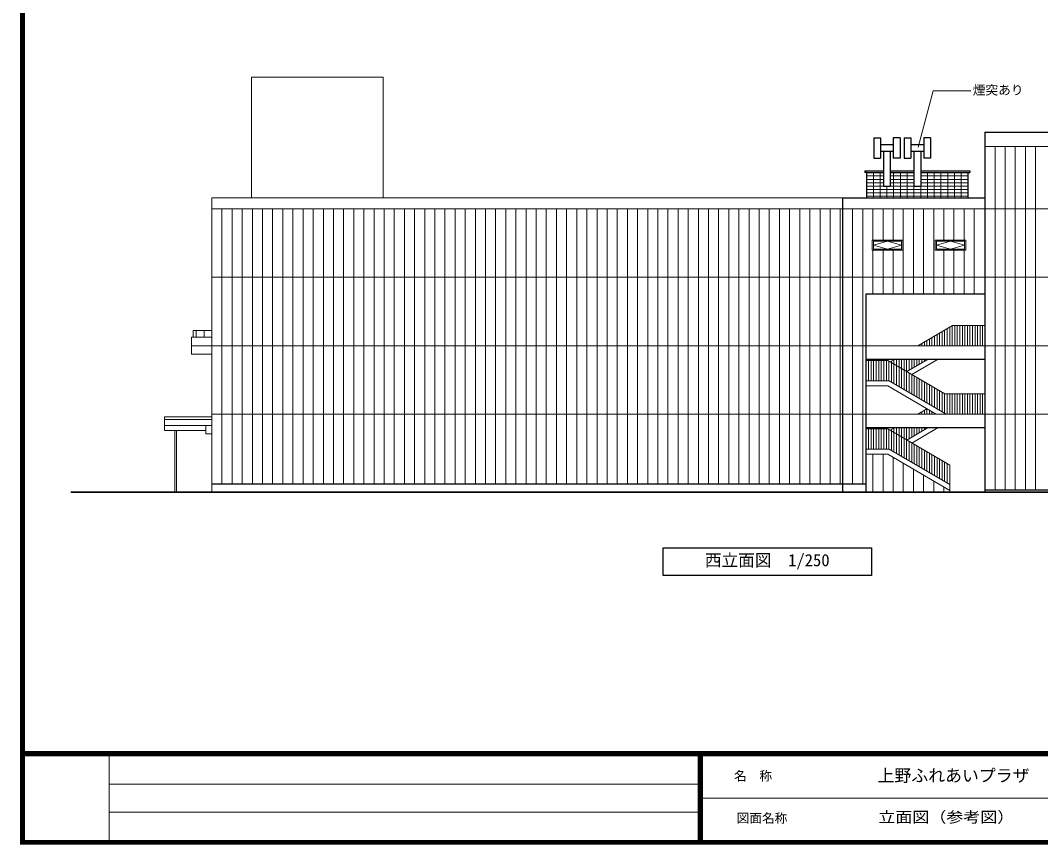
# Model space of a CAD drawing. Units: millimetres at full size, sheet at 1:250; details may follow other scales. Extents: x -229651 to 230101, y -162607 to 48650.
# Drawn here: x -229651 to -169262, y -48957 to -154 of the extents above; entities that cross this region are included whole.
import ezdxf
from ezdxf.enums import TextEntityAlignment as Align

# ---------------------------------------------------------------- set-up
doc = ezdxf.new("R2010")
doc.units = ezdxf.units.MM
doc.header["$LTSCALE"] = 250
for name, color, linetype, lineweight in [('1-0', 7, 'Continuous', 25), ('1-1', 4, 'Continuous', 18), ('A-0', 5, 'Continuous', 9), ('E-0', 4, 'Continuous', 18), ('E-1', 5, 'Continuous', 9), ('E-D', 4, 'Continuous', 25)]:
    doc.layers.add(name, color=color, linetype=linetype, lineweight=lineweight)
doc.layers.add('F-0', color=7, linetype='Continuous')
doc.styles.add('ＭＳ ゴシック', font='')
doc.styles.get('ＭＳ ゴシック').set_extended_font_data('MS Gothic')

msp = doc.modelspace()

# ---------------------------------------------------------------- linework, layer by layer
at = {"layer": '1-0', "color": 4, "lineweight": 18}
for p, q in [((-219420, -18515.7), (-218319.3, -18515.7)), ((-219420, -18515.7), (-219420, -18915.7)), ((-219253.5, -18524.2), (-219253.5, -18915.7)), ((-218777.4, -18515.7), (-218777.4, -18915.7)), ((-176528.4, -19415.7), (-174485.4, -18215.7)), ((-175243, -19415.7), (-175243, -18660.7)), ((-175093, -19415.7), (-175093, -18572.6)), ((-174943, -19415.7), (-174943, -18484.5)), ((-174793, -19415.7), (-174793, -18396.4)), ((-174643, -19415.7), (-174643, -18308.3)), ((-174493, -19415.7), (-174493, -18215.7)), ((-174485.4, -18215.7), (-172559.3, -18215.7)), ((-174343, -19415.7), (-174343, -18215.7)), ((-174193, -19415.7), (-174193, -18215.7)), ((-174043, -19415.7), (-174043, -18215.7)), ((-173893, -19415.7), (-173893, -18215.7)), ((-173743, -19415.7), (-173743, -18215.7)), ((-173593, -19415.7), (-173593, -18215.7)), ((-173443, -19415.7), (-173443, -18215.7)), ((-173293, -19415.7), (-173293, -18215.7)), ((-173143, -19415.7), (-173143, -18215.7)), ((-172993, -19415.7), (-172993, -18215.7)), ((-172843, -19415.7), (-172843, -18215.7)), ((-172693, -19415.7), (-172693, -18215.7)), ((-219519.3, -18915.7), (-219519.3, -19915.7)), ((-219519.3, -18915.7), (-218319.3, -18915.7)), ((-176293, -19415.7), (-176293, -19277.5)), ((-176143, -19415.7), (-176143, -19189.3)), ((-175993, -19415.7), (-175993, -19101.2)), ((-175843, -19415.7), (-175843, -19013.1)), ((-175693, -19415.7), (-175693, -18925)), ((-175543, -19415.7), (-175543, -18836.9)), ((-175393, -19415.7), (-175393, -18748.8)), ((-219519.3, -19915.7), (-218319.3, -19915.7)), ((-176443, -19415.7), (-176443, -19365.6)), ((-179593, -20292.5), (-178303.4, -20292.5)), ((-179443, -21492.5), (-179443, -20292.5)), ((-179293, -21492.5), (-179293, -20292.5)), ((-179143, -21492.5), (-179143, -20292.5)), ((-178993, -21492.5), (-178993, -20292.5)), ((-178843, -21492.5), (-178843, -20292.5)), ((-178693, -21492.5), (-178693, -20292.5)), ((-178543, -21492.5), (-178543, -20292.5)), ((-178393, -21492.5), (-178393, -20292.5)), ((-178243, -21492.5), (-178243, -20327.8)), ((-178161.8, -20375.2), (-177890.4, -20215.7)), ((-178093, -20415.4), (-178093, -20334.7)), ((-178093, -21573.5), (-178093, -20415.4)), ((-177943, -20503.1), (-177943, -20246.6)), ((-177943, -21661.1), (-177943, -20503.1)), ((-177793, -20590.7), (-177793, -20215.7)), ((-177643, -20678.3), (-177643, -20215.7)), ((-177493, -20765.9), (-177493, -20215.7)), ((-177343, -20853.5), (-177343, -20215.7)), ((-177193, -20941.1), (-177193, -20215.7)), ((-177171.9, -20953.4), (-175915.9, -20215.7)), ((-177043, -20877.7), (-177043, -20215.7)), ((-176893, -20789.6), (-176893, -20215.7)), ((-176874.9, -21126.9), (-175323.6, -20215.7)), ((-176743, -20701.5), (-176743, -20215.7)), ((-176593, -20613.4), (-176593, -20215.7)), ((-176443, -20525.3), (-176443, -20215.7)), ((-176293, -20437.2), (-176293, -20215.7)), ((-176143, -20349.1), (-176143, -20215.7)), ((-175993, -20261), (-175993, -20215.7)), ((-177793, -21748.8), (-177793, -20590.7)), ((-177643, -21836.4), (-177643, -20678.3)), ((-177493, -21924), (-177493, -20765.9)), ((-177343, -22011.6), (-177343, -20853.5)), ((-177193, -22099.2), (-177193, -20941.1)), ((-177043, -22186.8), (-177043, -21028.7)), ((-176893, -22274.4), (-176893, -21116.4)), ((-179593, -21492.5), (-178231.7, -21492.5)), ((-178231.7, -21492.5), (-174853.4, -23465.7)), ((-176743, -22362.1), (-176743, -21204)), ((-176593, -22449.7), (-176593, -21291.6)), ((-176443, -22537.3), (-176443, -21379.2)), ((-176293, -22624.9), (-176293, -21466.8)), ((-176143, -22712.5), (-176143, -21554.4)), ((-175993, -22800.1), (-175993, -21642)), ((-175843, -22887.7), (-175843, -21729.7)), ((-179593, -21792.5), (-178312.9, -21792.5)), ((-178312.9, -21792.5), (-175448.2, -23465.7)), ((-175693, -22975.4), (-175693, -21817.3)), ((-175543, -23063), (-175543, -21904.9)), ((-175393, -23150.6), (-175393, -21992.5)), ((-175243, -23238.2), (-175243, -22080.1)), ((-175093, -23325.8), (-175093, -22167.7)), ((-174943, -23413.4), (-174943, -22265.7)), ((-174793, -23465.7), (-174793, -22265.7)), ((-174643, -23465.7), (-174643, -22265.7)), ((-174493, -23465.7), (-174493, -22265.7)), ((-174343, -23465.7), (-174343, -22265.7)), ((-174193, -23465.7), (-174193, -22265.7)), ((-174043, -23465.7), (-174043, -22265.7)), ((-173893, -23465.7), (-173893, -22265.7)), ((-173743, -23465.7), (-173743, -22265.7)), ((-173593, -23465.7), (-173593, -22265.7)), ((-173443, -23465.7), (-173443, -22265.7)), ((-173293, -23465.7), (-173293, -22265.7)), ((-173143, -23465.7), (-173143, -22265.7)), ((-172993, -23465.7), (-172993, -22265.7)), ((-172843, -23465.7), (-172843, -22265.7)), ((-172693, -23465.7), (-172693, -22265.7)), ((-176528.4, -23465.7), (-175989.8, -23149.4)), ((-176443, -23465.7), (-176443, -23415.6)), ((-176293, -23465.7), (-176293, -23327.5)), ((-176143, -23465.7), (-176143, -23239.3)), ((-175993, -23465.7), (-175993, -23151.2)), ((-175843, -23465.7), (-175843, -23235.2)), ((-175693, -23465.7), (-175693, -23322.8)), ((-175543, -23465.7), (-175543, -23410.4)), ((-221119.3, -23619.2), (-218319.3, -23619.2)), ((-221119.3, -23795.2), (-218319.3, -23795.2)), ((-221119.3, -24139.3), (-218319.3, -24139.3)), ((-218678.7, -24139.3), (-218678.7, -24643.3)), ((-220518.8, -24435.3), (-220518.8, -28094.7)), ((-220418.8, -24435.3), (-220418.8, -28094.7)), ((-218678.7, -24643.3), (-218319.3, -24643.3)), ((-179593, -24342.5), (-178303.4, -24342.5)), ((-179443, -25542.5), (-179443, -24342.5)), ((-179293, -25542.5), (-179293, -24342.5)), ((-179143, -25542.5), (-179143, -24342.5)), ((-178993, -25542.5), (-178993, -24342.5)), ((-178843, -25542.5), (-178843, -24342.5)), ((-178693, -25542.5), (-178693, -24342.5)), ((-178543, -25542.5), (-178543, -24342.5)), ((-178393, -25542.5), (-178393, -24342.5)), ((-178303.4, -24342.5), (-174643, -26480.6)), ((-178243, -25542.5), (-178243, -24377.8)), ((-178161.8, -24425.2), (-177890.4, -24265.7)), ((-178093, -24465.4), (-178093, -24384.7)), ((-178093, -25623.5), (-178093, -24465.4)), ((-177943, -24553.1), (-177943, -24296.6)), ((-177943, -25711.1), (-177943, -24553.1)), ((-177793, -24640.7), (-177793, -24265.7)), ((-177793, -25798.8), (-177793, -24640.7)), ((-177643, -24728.3), (-177643, -24265.7)), ((-177643, -25886.4), (-177643, -24728.3)), ((-177493, -24815.9), (-177493, -24265.7)), ((-177343, -24903.5), (-177343, -24265.7)), ((-177193, -24991.1), (-177193, -24265.7)), ((-177171.9, -25003.4), (-175915.9, -24265.7)), ((-177043, -24927.7), (-177043, -24265.7)), ((-176893, -24839.6), (-176893, -24265.7)), ((-176884.4, -25182.5), (-175323.6, -24265.7)), ((-176743, -24751.5), (-176743, -24265.7)), ((-176593, -24663.4), (-176593, -24265.7)), ((-176443, -24575.3), (-176443, -24265.7)), ((-176293, -24487.2), (-176293, -24265.7)), ((-176143, -24399.1), (-176143, -24265.7)), ((-175993, -24311), (-175993, -24265.7)), ((-177493, -25974), (-177493, -24815.9)), ((-177343, -26061.6), (-177343, -24903.5)), ((-177193, -26149.2), (-177193, -24991.1)), ((-177043, -26236.8), (-177043, -25078.7)), ((-176893, -26324.4), (-176893, -25166.4)), ((-176743, -26412.1), (-176743, -25254)), ((-176593, -26499.7), (-176593, -25341.6)), ((-179593, -25542.5), (-178231.7, -25542.5)), ((-179593, -25842.5), (-178312.9, -25842.5)), ((-178312.9, -25842.5), (-174643, -27986.1)), ((-178231.7, -25542.5), (-174643, -27638.7)), ((-176443, -26587.3), (-176443, -25429.2)), ((-176293, -26674.9), (-176293, -25516.8)), ((-176143, -26762.5), (-176143, -25604.4)), ((-175993, -26850.1), (-175993, -25692)), ((-175843, -26937.7), (-175843, -25779.7)), ((-175693, -27025.4), (-175693, -25867.3)), ((-175543, -27113), (-175543, -25954.9)), ((-175393, -27200.6), (-175393, -26042.5)), ((-175243, -27288.2), (-175243, -26130.1)), ((-175093, -27375.8), (-175093, -26217.7)), ((-174943, -27463.4), (-174943, -26315.7)), ((-174793, -27551), (-174793, -26393)), ((-174643, -28094.7), (-174643, -26480.6))]:
    msp.add_line(p, q, dxfattribs=at)
for points in [[(-178303.4, -20292.5), (-174925.2, -22265.7), (-172559.3, -22265.7)], [(-221119.3, -23619.2), (-221119.3, -24435.3), (-218678.7, -24435.3)]]:
    msp.add_lwpolyline(points, dxfattribs=at)
at = {"layer": '1-1', "color": 3, "lineweight": 35}
msp.add_line((-226667.9, -28094.7), (-159750, -28094.7), dxfattribs=at)
at = {"layer": 'A-0'}
for p, q in [((-229626.1, 48624.8), (-229626.1, -48932.3)), ((-229601.1, 48599.8), (-229601.1, -48907.3)), ((-229576.1, 48574.8), (-229576.1, -48882.3)), ((-229551, 48549.8), (-229551, -48857.3)), ((-229526, 48524.7), (-229526, -48832.2)), ((-229501, 48499.7), (-229501, -48807.2)), ((-229476, 48474.7), (-229476, -48782.2)), ((-229450.9, 48449.7), (-229450.9, -48757.1)), ((-229425.9, 48424.6), (-229425.9, -48732.1)), ((-229400.9, 48399.6), (-229400.9, -48707.1)), ((-229400.9, -43451.3), (-91249.1, -43451.3)), ((-229400.9, -43476.4), (-91249.1, -43476.4)), ((-229400.9, -43501.4), (-91249.1, -43501.4)), ((-229400.9, -43526.4), (-91249.1, -43526.4)), ((-229400.9, -43551.4), (-91249.1, -43551.4)), ((-229400.9, -43576.5), (-91249.1, -43576.5)), ((-229400.9, -43601.5), (-91249.1, -43601.5)), ((-229400.9, -43626.5), (-91249.1, -43626.5)), ((-229400.9, -43651.5), (-91249.1, -43651.5)), ((-229400.9, -43676.5), (-91249.1, -43676.5)), ((-229400.9, -43701.6), (-91249.1, -43701.6)), ((-224395.4, -43701.6), (-224395.4, -48707.1)), ((-189528.8, -43701.6), (-189528.8, -48707.1)), ((-189503.8, -43701.6), (-189503.8, -48707.1)), ((-189478.8, -43701.6), (-189478.8, -48707.1)), ((-189453.7, -43701.6), (-189453.7, -48707.1)), ((-189428.7, -43701.6), (-189428.7, -48707.1)), ((-189403.7, -43701.6), (-189403.7, -48707.1)), ((-189378.6, -43701.6), (-189378.6, -48707.1)), ((-189353.6, -43701.6), (-189353.6, -48707.1)), ((-189328.6, -43701.6), (-189328.6, -48707.1)), ((-189303.6, -43701.6), (-189303.6, -48707.1)), ((-189278.5, -43701.6), (-189278.5, -48707.1)), ((-224395.4, -45370.1), (-189528.8, -45370.1)), ((-189278.5, -46204.4), (-137676.9, -46204.4)), ((-224395.4, -47038.6), (-189528.8, -47038.6)), ((-229601.1, -48907.3), (-91048.9, -48907.3)), ((-229576.1, -48882.3), (-91073.9, -48882.3)), ((-229551, -48857.3), (-91098.9, -48857.3)), ((-229526, -48832.2), (-91124, -48832.2)), ((-229501, -48807.2), (-91149, -48807.2)), ((-229476, -48782.2), (-91174, -48782.2)), ((-229450.9, -48757.1), (-91199, -48757.1)), ((-229425.9, -48732.1), (-91224.1, -48732.1)), ((-229400.9, -48707.1), (-91249.1, -48707.1)), ((-229626.1, -48932.3), (-91023.9, -48932.3))]:
    msp.add_line(p, q, dxfattribs=at)
msp.add_lwpolyline([(-90998.8, 48649.9), (-229651.2, 48649.9), (-229651.2, -48957.4)], dxfattribs=at)
at = {"layer": 'E-0'}
for p, q in [((-208175.6, -10665.7), (-208175.6, -3522.8)), ((-176511.6, -7666.6), (-175616.1, -4324.7)), ((-175616.1, -4324.7), (-173392.1, -4324.7)), ((-218319.3, -10665.7), (-218319.3, -28094.7)), ((-218319.3, -10665.7), (-180989.3, -10665.7)), ((-179222.4, -13165.7), (-179222.4, -13765.7)), ((-175496.1, -13165.7), (-175496.1, -13765.7)), ((-179222.4, -13765.7), (-177422.4, -13765.7)), ((-175496.1, -13765.7), (-173696.1, -13765.7))]:
    msp.add_line(p, q, dxfattribs=at)
at = {"layer": 'E-0', "color": 7, "lineweight": 25}
for p, q in [((-179137.9, -7102.6), (-178737.9, -7102.6)), ((-178737.9, -7102.6), (-178737.9, -8302.6)), ((-177580.6, -7102.6), (-177980.6, -7102.6)), ((-177980.6, -7102.6), (-177980.6, -8302.6)), ((-177335.5, -7102.6), (-176935.5, -7102.6)), ((-176935.5, -7102.6), (-176935.5, -8302.6)), ((-175778.2, -7102.6), (-176178.2, -7102.6)), ((-176178.2, -7102.6), (-176178.2, -8302.6)), ((-172559.3, -6770.7), (-155253.9, -6770.7)), ((-172559.3, -6770.7), (-172559.3, -16348.9)), ((-178737.9, -7502.6), (-177980.6, -7502.6)), ((-176935.5, -7502.6), (-176178.2, -7502.6)), ((-178737.9, -7902.6), (-177980.6, -7902.6)), ((-178559.3, -7902.6), (-178559.3, -9968.9)), ((-178159.3, -7902.6), (-178159.3, -9968.9)), ((-176935.5, -7902.6), (-176178.2, -7902.6)), ((-176756.8, -7902.6), (-176756.8, -9968.9)), ((-176356.8, -7902.6), (-176356.8, -9968.9)), ((-179659.3, -9065.7), (-179659.3, -9165.7)), ((-179659.3, -9065.7), (-178559.3, -9065.7)), ((-179559.3, -9165.7), (-179659.3, -9165.7)), ((-179559.3, -9165.7), (-179559.3, -10665.7)), ((-179559.3, -9165.7), (-178559.3, -9165.7)), ((-178159.3, -9065.7), (-176756.8, -9065.7)), ((-178159.3, -9165.7), (-176756.8, -9165.7)), ((-176356.8, -9065.7), (-173459.3, -9065.7)), ((-176356.8, -9165.7), (-173459.3, -9165.7)), ((-173559.3, -9165.7), (-173559.3, -10665.7)), ((-173459.3, -9065.7), (-173459.3, -9165.7)), ((-178559.3, -9968.9), (-178159.3, -9968.9)), ((-176756.8, -9968.9), (-176356.8, -9968.9)), ((-180989.3, -10665.7), (-180989.3, -28094.7)), ((-180989.3, -10665.7), (-172559.3, -10665.7)), ((-179593, -16348.9), (-172559.3, -16348.9)), ((-179593, -28094.7), (-179593, -16348.9)), ((-172559.3, -16348.9), (-172559.3, -28094.7)), ((-179593, -20215.7), (-172559.3, -20215.7)), ((-179593, -24265.7), (-172559.3, -24265.7)), ((-218319.3, -27594.7), (-179593, -27594.7)), ((-172559.3, -27949.6), (-149199.3, -27949.6))]:
    msp.add_line(p, q, dxfattribs=at)
at = {"layer": 'E-0'}
for points in [[(-215975.6, -10665.7), (-215975.6, -3522.8), (-208175.6, -3522.8)], [(-179222.4, -13165.7), (-177422.4, -13165.7), (-177422.4, -13765.7)], [(-179152.4, -13235.7), (-179152.4, -13695.7), (-177492.4, -13695.7)], [(-179152.4, -13235.7), (-177492.4, -13235.7), (-177492.4, -13695.7)], [(-175496.1, -13165.7), (-173696.1, -13165.7), (-173696.1, -13765.7)], [(-175426.1, -13235.7), (-175426.1, -13695.7), (-173766.1, -13695.7)], [(-175426.1, -13235.7), (-173766.1, -13235.7), (-173766.1, -13695.7)]]:
    msp.add_lwpolyline(points, dxfattribs=at)
at = {"layer": 'E-0', "color": 7, "lineweight": 25}
for points in [[(-179137.9, -7102.6), (-179137.9, -8302.6), (-178737.9, -8302.6)], [(-177580.6, -7102.6), (-177580.6, -8302.6), (-177980.6, -8302.6)], [(-177335.5, -7102.6), (-177335.5, -8302.6), (-176935.5, -8302.6)], [(-175778.2, -7102.6), (-175778.2, -8302.6), (-176178.2, -8302.6)]]:
    msp.add_lwpolyline(points, dxfattribs=at)
at = {"layer": 'E-0'}
for points in [[(-178322.4, -13235.7), (-179152.4, -13465.7), (-178322.4, -13695.7), (-177492.4, -13465.7)], [(-174596.1, -13235.7), (-175426.1, -13465.7), (-174596.1, -13695.7), (-173766.1, -13465.7)]]:
    msp.add_lwpolyline(points, close=True, dxfattribs=at)
at = {"layer": 'E-1'}
for p, q in [((-172559.3, -7615.7), (-153136.3, -7615.7)), ((-171959.3, -7615.7), (-171959.3, -27949.6)), ((-171359.3, -7615.7), (-171359.3, -27949.6)), ((-170759.3, -7615.7), (-170759.3, -27949.6)), ((-170159.3, -7615.7), (-170159.3, -27949.6)), ((-169559.3, -7615.7), (-169559.3, -27949.6)), ((-179559.3, -9365.7), (-178559.3, -9365.7)), ((-179559.3, -9565.7), (-178559.3, -9565.7)), ((-179159.3, -9165.7), (-179159.3, -10665.7)), ((-178759.3, -9165.7), (-178759.3, -10665.7)), ((-178159.3, -9365.7), (-176756.8, -9365.7)), ((-178159.3, -9565.7), (-176756.8, -9565.7)), ((-177959.3, -9165.7), (-177959.3, -10665.7)), ((-177559.3, -9165.7), (-177559.3, -10665.7)), ((-177159.3, -9165.7), (-177159.3, -10665.7)), ((-176356.8, -9365.7), (-173559.3, -9365.7)), ((-176356.8, -9565.7), (-173559.3, -9565.7)), ((-175959.3, -9165.7), (-175959.3, -10665.7)), ((-175559.3, -9165.7), (-175559.3, -10665.7)), ((-175159.3, -9165.7), (-175159.3, -10665.7)), ((-174759.3, -9165.7), (-174759.3, -10665.7)), ((-174359.3, -9165.7), (-174359.3, -10665.7)), ((-173959.3, -9165.7), (-173959.3, -10665.7)), ((-179559.3, -9765.7), (-178559.3, -9765.7)), ((-179559.3, -9965.7), (-178559.3, -9965.7)), ((-179559.3, -10165.7), (-173559.3, -10165.7)), ((-178359.3, -9968.9), (-178359.3, -10665.7)), ((-178159.3, -9765.7), (-176756.8, -9765.7)), ((-178159.3, -9965.7), (-176756.8, -9965.7)), ((-176759.3, -9968.9), (-176759.3, -10665.7)), ((-176359.3, -9968.9), (-176359.3, -10665.7)), ((-176356.8, -9765.7), (-173559.3, -9765.7)), ((-176356.8, -9965.7), (-173559.3, -9965.7)), ((-179559.3, -10365.7), (-173559.3, -10365.7)), ((-179559.3, -10565.7), (-173559.3, -10565.7)), ((-218319.3, -11315.7), (-151452.9, -11315.7)), ((-217719.3, -11315.7), (-217719.3, -27594.7)), ((-217119.3, -11315.7), (-217119.3, -27594.7)), ((-216519.3, -11315.7), (-216519.3, -27594.7)), ((-215919.3, -11315.7), (-215919.3, -27594.7)), ((-215319.3, -11315.7), (-215319.3, -27594.7)), ((-214719.3, -11315.7), (-214719.3, -27594.7)), ((-214119.3, -11315.7), (-214119.3, -27594.7)), ((-213519.3, -11315.7), (-213519.3, -27594.7)), ((-212919.3, -11315.7), (-212919.3, -27594.7)), ((-212319.3, -11315.7), (-212319.3, -27594.7)), ((-211719.3, -11315.7), (-211719.3, -27594.7)), ((-211119.3, -11315.7), (-211119.3, -27594.7)), ((-210519.3, -11315.7), (-210519.3, -27594.7)), ((-209919.3, -11315.7), (-209919.3, -27594.7)), ((-209319.3, -11315.7), (-209319.3, -27594.7)), ((-208719.3, -11315.7), (-208719.3, -27594.7)), ((-208119.3, -11315.7), (-208119.3, -27594.7)), ((-207519.3, -11315.7), (-207519.3, -27594.7)), ((-206919.3, -11315.7), (-206919.3, -27594.7)), ((-206319.3, -11315.7), (-206319.3, -27594.7)), ((-205719.3, -11315.7), (-205719.3, -27594.7)), ((-205119.3, -11315.7), (-205119.3, -27594.7)), ((-204519.3, -11315.7), (-204519.3, -27594.7)), ((-203919.3, -11315.7), (-203919.3, -27594.7)), ((-203319.3, -11315.7), (-203319.3, -27594.7)), ((-202719.3, -11315.7), (-202719.3, -27594.7)), ((-202119.3, -11315.7), (-202119.3, -27594.7)), ((-201519.3, -11315.7), (-201519.3, -27594.7)), ((-200919.3, -11315.7), (-200919.3, -27594.7)), ((-200319.3, -11315.7), (-200319.3, -27594.7)), ((-199719.3, -11315.7), (-199719.3, -27594.7)), ((-199119.3, -11315.7), (-199119.3, -27594.7)), ((-198519.3, -11315.7), (-198519.3, -27594.7)), ((-197919.3, -11315.7), (-197919.3, -27594.7)), ((-197319.3, -11315.7), (-197319.3, -27594.7)), ((-196719.3, -11315.7), (-196719.3, -27594.7)), ((-196119.3, -11315.7), (-196119.3, -27594.7)), ((-195519.3, -11315.7), (-195519.3, -27594.7)), ((-194919.3, -11315.7), (-194919.3, -27594.7)), ((-194319.3, -11315.7), (-194319.3, -27594.7)), ((-193719.3, -11315.7), (-193719.3, -27594.7)), ((-193119.3, -11315.7), (-193119.3, -27594.7)), ((-192519.3, -11315.7), (-192519.3, -27594.7)), ((-191919.3, -11315.7), (-191919.3, -27594.7)), ((-191319.3, -11315.7), (-191319.3, -27594.7)), ((-190719.3, -11315.7), (-190719.3, -27594.7)), ((-190119.3, -11315.7), (-190119.3, -27594.7)), ((-189519.3, -11315.7), (-189519.3, -27594.7)), ((-188919.3, -11315.7), (-188919.3, -27594.7)), ((-188319.3, -11315.7), (-188319.3, -27594.7)), ((-187719.3, -11315.7), (-187719.3, -27594.7)), ((-187119.3, -11315.7), (-187119.3, -27594.7)), ((-186519.3, -11315.7), (-186519.3, -27594.7)), ((-185919.3, -11315.7), (-185919.3, -27594.7)), ((-185319.3, -11315.7), (-185319.3, -27594.7)), ((-184719.3, -11315.7), (-184719.3, -27594.7)), ((-184119.3, -11315.7), (-184119.3, -27594.7)), ((-183519.3, -11315.7), (-183519.3, -27594.7)), ((-182919.3, -11315.7), (-182919.3, -27594.7)), ((-182319.3, -11315.7), (-182319.3, -27594.7)), ((-181719.3, -11315.7), (-181719.3, -27594.7)), ((-181119.3, -11315.7), (-181119.3, -27594.7)), ((-180389.3, -11315.7), (-180389.3, -27594.7)), ((-179789.3, -11315.7), (-179789.3, -27594.7)), ((-179189.3, -11315.7), (-179189.3, -13165.7)), ((-178589.3, -11315.7), (-178589.3, -13165.7)), ((-177989.3, -11315.7), (-177989.3, -13165.7)), ((-177389.3, -11315.7), (-177389.3, -16348.9)), ((-176789.3, -11315.7), (-176789.3, -16348.9)), ((-176189.3, -11315.7), (-176189.3, -16348.9)), ((-175589.3, -11315.7), (-175589.3, -16348.9)), ((-174989.3, -11315.7), (-174989.3, -13165.7)), ((-174389.3, -11315.7), (-174389.3, -13165.7)), ((-173789.3, -11315.7), (-173789.3, -13165.7)), ((-173189.3, -11315.7), (-173189.3, -16348.9)), ((-179189.3, -13765.7), (-179189.3, -16348.9)), ((-178589.3, -13765.7), (-178589.3, -16348.9)), ((-177989.3, -13765.7), (-177989.3, -16348.9)), ((-174989.3, -13765.7), (-174989.3, -16348.9)), ((-174389.3, -13765.7), (-174389.3, -16348.9)), ((-173789.3, -13765.7), (-173789.3, -16348.9)), ((-218319.3, -15365.7), (-149199.3, -15365.7)), ((-219519.3, -19415.7), (-149199.3, -19415.7)), ((-218319.3, -23465.7), (-149199.3, -23465.7)), ((-179189.3, -25842.5), (-179189.3, -28094.7)), ((-178589.3, -25842.5), (-178589.3, -28094.7)), ((-177989.3, -26031.5), (-177989.3, -28094.7)), ((-177389.3, -26382), (-177389.3, -28094.7)), ((-176789.3, -26732.4), (-176789.3, -28094.7)), ((-176189.3, -27082.9), (-176189.3, -28094.7)), ((-175589.3, -27433.4), (-175589.3, -28094.7)), ((-174989.3, -27783.8), (-174989.3, -28094.7))]:
    msp.add_line(p, q, dxfattribs=at)
at = {"layer": 'E-D', "color": 7}
msp.add_lwpolyline([(-191597.1, -31375.1), (-179280.2, -31375.1), (-179280.2, -33025.3), (-191597.1, -33025.3)], close=True, dxfattribs=at)

# ---------------------------------------------------------------- texts
at = {"layer": 'A-0', "color": 7, "style": 'ＭＳ ゴシック'}
for s, height, p in [('名\u3000称', 549.9, (-187407.3, -45328)), ('上野ふれあいプラザ', 733.1, (-178915.1, -45453)), ('図面名称', 549.9, (-187253.5, -47830.7))]:
    msp.add_text(s, height=height, dxfattribs=at).set_placement(p, align=Align.BOTTOM_LEFT)
at = {"layer": 'A-0', "color": 7, "style": 'ＭＳ ゴシック', "width": 1.15}
msp.add_text('立面図（参考図）', height=641.5, dxfattribs=at).set_placement((-178867.5, -47841.9), align=Align.BOTTOM_LEFT)
at = {"layer": 'E-0', "style": 'ＭＳ ゴシック'}
msp.add_text('煙突あり', height=549.9, dxfattribs=at).set_placement((-173274.2, -4713.7), align=Align.BOTTOM_LEFT)
at = {"layer": 'F-0', "style": 'ＭＳ ゴシック'}
msp.add_text('西立面図\u30001/250', height=722.1, dxfattribs=at).set_placement((-189132.4, -32692.7), align=Align.BOTTOM_LEFT)

doc.saveas('drawing.dxf')
